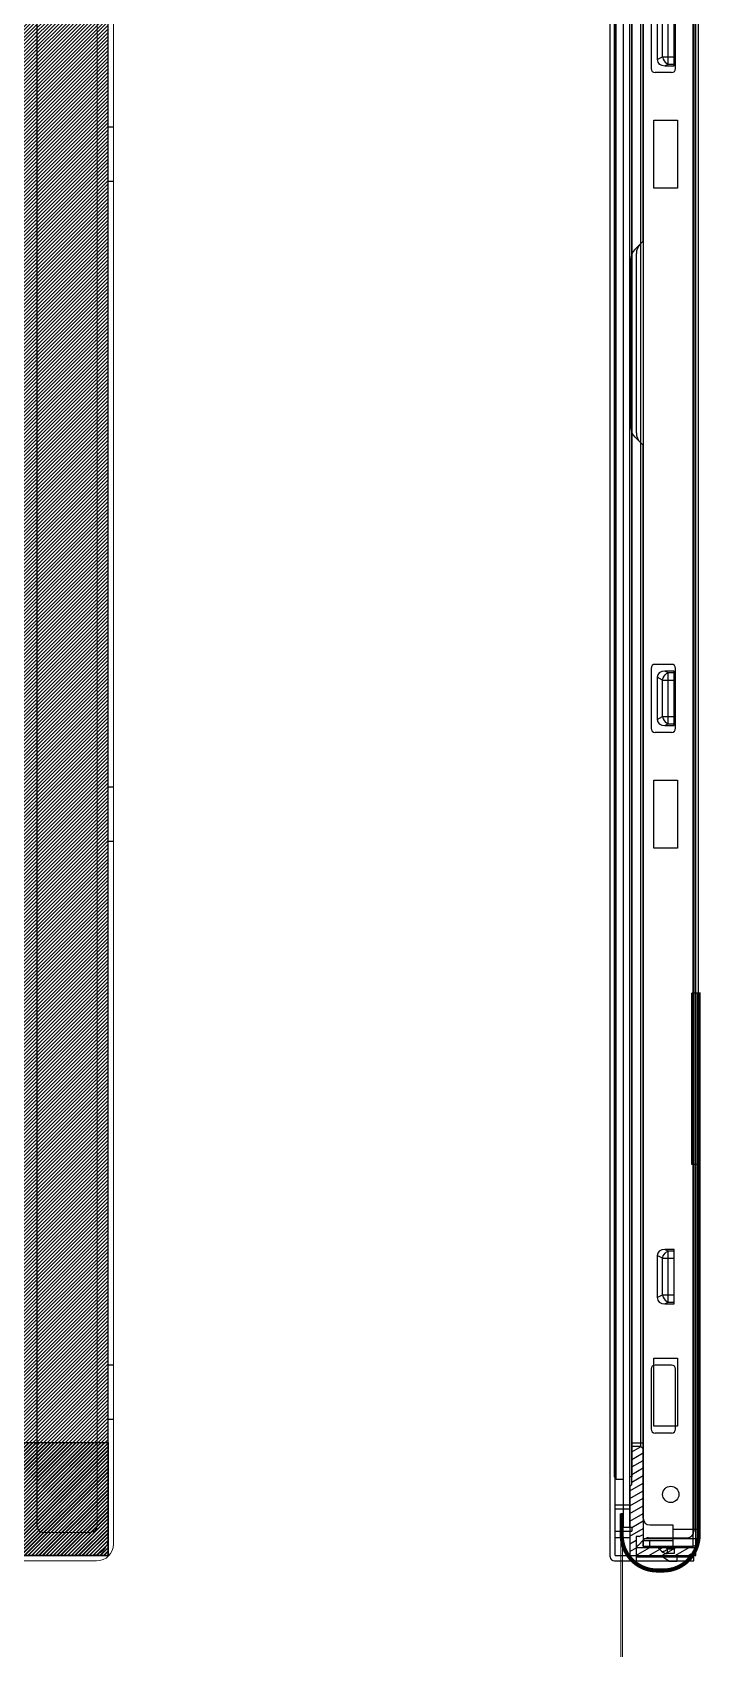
# Model space of a CAD drawing. Extents: x 19995 to 20574, y 1410 to 1825.
# Drawn here: x 20166.4 to 20215.5, y 1592.2 to 1711 of the extents above; entities that cross this region are included whole.
import ezdxf

# ---------------------------------------------------------------- set-up
doc = ezdxf.new("R2010")
doc.units = 0
doc.header["$MEASUREMENT"] = 0
doc.layers.get('0').update_dxf_attribs({"linetype": 'CONTINUOUS'})
for name, color, linetype in [('', 7, 'CONTINUOUS'), ('AXIS', 7, 'CONTINUOUS'), ('lcd', 4, 'CONTINUOUS')]:
    doc.layers.add(name, color=color, linetype=linetype)
doc.layers.add('700FPC', color=30, linetype='CONTINUOUS', lineweight=13)
doc.layers.add('LCM', color=130, linetype='CONTINUOUS', lineweight=15)

# ---------------------------------------------------------------- blocks, each defined once
blk = doc.blocks.new('1da3f12asd31fads2f1w5e1f5adf')
at = {"layer": 'LCM', "color": 6}
for p, q in [((20245.16, 1189.31), (20245.16, 1360.6)), ((20243.91, 1188.06), (20223.26, 1188.06))]:
    blk.add_line(p, q, dxfattribs=at)
blk.add_arc((20243.91, 1189.31), 1.25, 270, 0, dxfattribs=at)
blk = doc.blocks.new('GDS')
at = {"layer": ''}
blk.add_line((20166.71, 2269.8), (20166.71, 2101.21), dxfattribs=at)
at = {"color": 7}
for p, q in [((20172.36, 2203.99), (20171.96, 2203.99)), ((20172.36, 2199.99), (20171.96, 2199.99)), ((20172.36, 2155.49), (20171.96, 2155.49)), ((20172.36, 2151.49), (20171.96, 2151.49)), ((20172.36, 2113), (20171.96, 2113)), ((20172.36, 2109), (20171.96, 2109))]:
    blk.add_line(p, q, dxfattribs=at)
blk.add_arc((20167.21, 2101.21), 0.5, 180, 270)
at = {"layer": 'LCM', "color": 7}
for p, q in [((20171.96, 2100.26), (20171.96, 2270.75)), ((20171.16, 2101.21), (20171.16, 2269.8)), ((20172.36, 2199.99), (20172.36, 2203.99)), ((20172.36, 2151.49), (20172.36, 2155.49)), ((20172.36, 2109), (20172.36, 2113)), ((20170.66, 2100.71), (20167.21, 2100.71)), ((20170.71, 2099.01), (20101.59, 2099.01))]:
    blk.add_line(p, q, dxfattribs=at)
for centre, radius in [((20170.66, 2101.21), 0.5), ((20170.71, 2100.26), 1.25)]:
    blk.add_arc(centre, radius, 270, 0, dxfattribs=at)
blk = doc.blocks.new('FD')
at = {"linetype": 'Continuous'}
h = blk.add_hatch(dxfattribs=at)
h.set_pattern_fill('DEFAULT__1', color=2, scale=0.481745, angle=30, style=0, pattern_type=0)
h.set_pattern_definition([(30, (19981.6162, 1724.2584), (-0.24087233, 0.4172031), [])])
edge = h.paths.add_edge_path()
edge.add_line((20264.13, 1891.76), (20268.99, 1891.76))
edge.add_line((20264.13, 1893.56), (20264.13, 1891.76))
edge.add_line((20264.13, 1893.56), (20264.28, 1893.56))
edge.add_line((20264.28, 1893.86), (20264.28, 1893.56))
edge.add_line((20264.13, 1893.86), (20264.28, 1893.86))
edge.add_line((20264.13, 1896.84), (20264.13, 1893.86))
edge.add_line((20264.28, 1896.99), (20264.13, 1896.84))
edge.add_line((20264.28, 1899.81), (20264.28, 1896.99))
edge.add_line((20264.28, 1899.81), (20264.91, 1899.81))
edge.add_line((20264.91, 1899.81), (20265.11, 1899.61))
edge.add_line((20265.11, 1899.61), (20265.11, 1893.31))
edge.add_line((20264.81, 1893.16), (20265.11, 1893.31))
edge.add_line((20264.81, 1893.16), (20264.58, 1893.16))
edge.add_line((20264.58, 1893.16), (20264.58, 1892.36))
edge.add_line((20264.58, 1892.36), (20268.99, 1892.36))
edge.add_line((20268.99, 1891.76), (20268.99, 1892.36))
edge = h.paths.add_edge_path()
edge.add_line((20263.04, 2064.75), (20268.99, 2064.75))
edge.add_line((20268.99, 2064.15), (20268.99, 2064.75))
edge.add_line((20264.28, 2064.15), (20268.99, 2064.15))
edge.add_line((20264.28, 2064.15), (20264.28, 2063.35))
edge.add_line((20264.81, 2063.35), (20264.28, 2063.35))
edge.add_line((20264.81, 2063.35), (20265.11, 2063.2))
edge.add_line((20265.11, 2063.2), (20265.11, 2062.1))
edge.add_line((20264.91, 2061.9), (20265.11, 2062.1))
edge.add_line((20264.28, 2061.9), (20264.91, 2061.9))
edge.add_line((20264.28, 2062.95), (20264.28, 2061.9))
edge.add_line((20263.04, 2062.95), (20264.28, 2062.95))
edge.add_line((20263.04, 2064.75), (20263.04, 2062.95))
at = {"color": 7, "linetype": 'Continuous'}
for p, q in [((20263.04, 1891.76), (20263.04, 2064.75)), ((20268.99, 1891.76), (20268.99, 2064.75)), ((20265.11, 2064.15), (20265.11, 1892.36)), ((20264.28, 1896.99), (20264.28, 2062.95)), ((20264.91, 2061.9), (20264.91, 1899.81)), ((20265.69, 2005.45), (20265.69, 2001.05)), ((20267.49, 2001.05), (20267.49, 2005.45)), ((20267.19, 2000.75), (20265.99, 2000.75)), ((20265.69, 1956.96), (20265.69, 1952.56)), ((20267.19, 1957.26), (20265.99, 1957.26)), ((20267.49, 1952.56), (20267.49, 1956.96)), ((20267.19, 1952.26), (20265.99, 1952.26)), ((20265.69, 1905.46), (20265.69, 1901.06)), ((20267.19, 1905.76), (20265.99, 1905.76)), ((20267.49, 1901.06), (20267.49, 1905.46)), ((20267.19, 1900.76), (20265.99, 1900.76)), ((20265.11, 1900.01), (20264.28, 1900.01)), ((20264.28, 1899.81), (20264.91, 1899.81)), ((20264.91, 1899.81), (20265.11, 1899.61)), ((20264.28, 1896.99), (20264.13, 1896.84)), ((20264.13, 1896.84), (20264.13, 1891.76)), ((20264.13, 1895.46), (20263.04, 1895.46)), ((20264.13, 1895.16), (20263.04, 1895.16)), ((20263.04, 1893.56), (20264.28, 1893.56)), ((20264.13, 1893.86), (20264.28, 1893.86)), ((20264.28, 1893.86), (20264.28, 1893.56)), ((20264.13, 1893.06), (20263.04, 1893.06)), ((20264.81, 1893.16), (20264.58, 1893.16)), ((20264.58, 1893.16), (20264.58, 1892.36)), ((20264.58, 1892.36), (20268.99, 1892.36)), ((20264.81, 1893.16), (20265.11, 1893.31)), ((20265.11, 1893.01), (20268.99, 1893.01)), ((20263.04, 1891.76), (20268.99, 1891.76)), ((20266.99, 1891.36), (20266.39, 1891.76)), ((20266.99, 1891.36), (20267.59, 1891.36)), ((20267.59, 1891.76), (20267.59, 1891.36))]:
    blk.add_line(p, q, dxfattribs=at)
for centre, start, end in [((20265.99, 2001.05), 180, 270), ((20267.19, 2001.05), 270, 360), ((20265.99, 1956.96), 90, 180), ((20267.19, 1956.96), 0, 90), ((20265.99, 1952.56), 180, 270), ((20267.19, 1952.56), 270, 360), ((20265.99, 1905.46), 90, 180), ((20267.19, 1905.46), 0, 90), ((20265.99, 1901.06), 180, 270), ((20267.19, 1901.06), 270, 360)]:
    blk.add_arc(centre, 0.3, start, end, dxfattribs=at)
blk = doc.blocks.new('GFDS')
at = {"color": 6, "linetype": 'Continuous'}
for p, q in [((20252.15, 1976.63), (20252.15, 2148.22)), ((20252.55, 1977.03), (20252.55, 2147.82)), ((20248.47, 2072.53), (20248.47, 2146.17)), ((20249.5, 2088.97), (20249.5, 2085.88)), ((20249.88, 2086.08), (20249.88, 2088.77)), ((20250.3, 2085.55), (20250.3, 2089.3)), ((20250.75, 2085.42), (20250.75, 2089.42)), ((20249.5, 2085.88), (20249.88, 2086.08)), ((20249.88, 2086.08), (20250.75, 2086.08)), ((20250.06, 2085.42), (20250.3, 2085.55)), ((20250.06, 2085.42), (20250.75, 2085.42)), ((20250.3, 2085.55), (20250.75, 2085.55)), ((20248.47, 2072.53), (20247.86, 2071.92)), ((20247.57, 2058.84), (20247.57, 2071.22)), ((20247.97, 2058.44), (20247.97, 2071.62)), ((20247.86, 2058.14), (20248.47, 2057.53)), ((20248.47, 1978.68), (20248.47, 2057.53)), ((20250.75, 2040.93), (20250.06, 2040.93)), ((20250.3, 2040.81), (20250.06, 2040.93)), ((20250.75, 2036.93), (20250.75, 2040.93)), ((20249.88, 2040.28), (20249.5, 2040.48)), ((20249.5, 2040.48), (20249.5, 2037.39)), ((20249.88, 2040.28), (20250.75, 2040.28)), ((20249.88, 2037.59), (20249.88, 2040.28)), ((20250.75, 2040.81), (20250.3, 2040.81)), ((20250.3, 2037.06), (20250.3, 2040.81)), ((20249.5, 2037.39), (20249.88, 2037.59)), ((20249.88, 2037.59), (20250.75, 2037.59)), ((20250.06, 2036.93), (20250.3, 2037.06)), ((20250.06, 2036.93), (20250.75, 2036.93)), ((20250.3, 2037.06), (20250.75, 2037.06)), ((20252.15, 2017.27), (20252.05, 2017.27)), ((20252.05, 2004.67), (20252.05, 2017.27)), ((20252.55, 2017.27), (20252.17, 2017.27)), ((20252.15, 2004.67), (20252.05, 2004.67)), ((20252.55, 2004.67), (20252.17, 2004.67)), ((20250.75, 1998.43), (20250.06, 1998.43)), ((20250.3, 1998.31), (20250.06, 1998.43)), ((20250.75, 1998.31), (20250.3, 1998.31)), ((20250.3, 1994.56), (20250.3, 1998.31)), ((20250.75, 1994.43), (20250.75, 1998.43)), ((20249.88, 1997.78), (20249.5, 1997.98)), ((20249.5, 1997.98), (20249.5, 1994.89)), ((20249.88, 1997.78), (20250.75, 1997.78)), ((20249.88, 1995.09), (20249.88, 1997.78)), ((20249.5, 1994.89), (20249.88, 1995.09)), ((20249.88, 1995.09), (20250.75, 1995.09)), ((20250.06, 1994.43), (20250.3, 1994.56)), ((20250.3, 1994.56), (20250.75, 1994.56)), ((20250.06, 1994.43), (20250.75, 1994.43)), ((20248.97, 1978.18), (20250.65, 1978.18)), ((20250.65, 1978.18), (20250.65, 1976.63)), ((20250.65, 1977.88), (20252.55, 1977.88)), ((20248.47, 1977.03), (20250.65, 1977.03)), ((20248.47, 1976.63), (20248.47, 1977.03)), ((20248.97, 1976.63), (20248.97, 1977.03)), ((20248.47, 1976.63), (20252.15, 1976.63)), ((20249.5, 1976.58), (20249.5, 1976.63)), ((20249.83, 1976.26), (20249.5, 1976.58)), ((20250.25, 1976.4), (20250.01, 1976.63)), ((20250.75, 1976.4), (20250.25, 1976.4)), ((20250.25, 1976.08), (20250.25, 1976.4)), ((20250.75, 1976.08), (20250.25, 1976.08)), ((20250.75, 1976.63), (20250.75, 1976.08))]:
    blk.add_line(p, q, dxfattribs=at)
for centre, radius, start, end in [((20248.57, 2071.22), 1, 135, 180), ((20248.97, 2071.62), 1, 135, 180), ((20248.57, 2058.84), 1, 180, 225), ((20248.97, 2058.44), 1, 180, 225), ((20248.97, 1978.68), 0.5, 180, 270), ((20252.15, 1977.03), 0.4, 270, 0), ((20250.25, 1976.68), 0.6, 225, 270)]:
    blk.add_arc(centre, radius, start, end, dxfattribs=at)
for centre, major_axis, start_param, end_param in [((20250.35, 2086.11), (0.798, 0.435), 2.796164, 4.021533), ((20250.35, 2040.25), (0.798, -0.435), 2.261653, 3.487021), ((20250.35, 2037.62), (0.798, 0.435), 2.796164, 4.021533), ((20250.35, 1997.75), (0.798, -0.435), 2.261653, 3.487021), ((20250.35, 1995.12), (0.798, 0.435), 2.796164, 4.021533)]:
    blk.add_ellipse(centre, major_axis=major_axis, ratio=0.659736, start_param=start_param, end_param=end_param, dxfattribs=at)
for points, start_tangent, end_tangent in [([(20249.88, 2086.08), (20249.94, 2085.91), (20250.3, 2085.55)], (0.263117, -0.964764), (0.921856, -0.387532)), ([(20249.88, 2040.28), (20249.94, 2040.45), (20250.3, 2040.81)], (0.263117, 0.964764), (0.921856, 0.387532)), ([(20249.88, 2037.59), (20249.94, 2037.42), (20250.3, 2037.06)], (0.263117, -0.964764), (0.921856, -0.387532)), ([(20249.88, 1997.78), (20249.94, 1997.95), (20250.3, 1998.31)], (0.263117, 0.964764), (0.921856, 0.387532)), ([(20249.88, 1995.09), (20249.94, 1994.92), (20250.3, 1994.56)], (0.263117, -0.964764), (0.921856, -0.387532)), ([(20249.83, 1976.26), (20249.93, 1976.24), (20250.01, 1976.26), (20250.11, 1976.3)], (0.707107, -0.707107), (0.873548, 0.486739)), ([(20250.11, 1976.3), (20250.14, 1976.32), (20250.25, 1976.4)], (0.873548, 0.486739), (0.792061, 0.610442))]:
    blk.add_spline(points, degree=3, dxfattribs=dict(at, start_tangent=start_tangent, end_tangent=end_tangent))
at = {"layer": 'AXIS', "color": 6, "linetype": 'Continuous'}
blk.add_circle((20250.5, 1980.43), 0.6, dxfattribs=at)
blk = doc.blocks.new('A$C67844AE1')
at = {"color": 6}
for p, q in [((0, 0.3), (0, 173.49)), ((6.15, 171.59), (6.15, 2.2)), ((2.05, 1.15), (2.45, 1.55)), ((2.8, 1.7), (5.65, 1.7)), ((0.3, 0), (6.15, 0)), ((1.9, 0.8), (1.9, 0)), ((1.9, 0.3), (6.15, 0.3)), ((6.15, 0), (6.15, 0.3))]:
    blk.add_line(p, q, dxfattribs=at)
for points in [[(3.2, 105.89), (4.95, 105.89), (4.95, 100.89), (3.2, 100.89)], [(3.2, 57.39), (4.95, 57.39), (4.95, 52.39), (3.2, 52.39)], [(3.2, 14.9), (4.95, 14.9), (4.95, 9.9), (3.2, 9.9)]]:
    blk.add_lwpolyline(points, close=True, dxfattribs=at)
for centre, radius, start, end in [((2.8, 1.2), 0.5, 90, 134.8616), ((5.65, 2.2), 0.5, 270, 0), ((0.3, 0.3), 0.3, 180, 270), ((2.4, 0.8), 0.5, 134.8616, 180)]:
    blk.add_arc(centre, radius, start, end, dxfattribs=at)

msp = doc.modelspace()

# ---------------------------------------------------------------- hatches: boundary and pattern name
at = {"layer": ''}
h = msp.add_hatch(dxfattribs=at)
h.set_pattern_fill('ANSI31', color=5, scale=1.5, style=0)
h.set_pattern_definition([(45, (164.41622, 549.48153), (-0.1325825215, 0.1325825215), [])])
h.paths.add_polyline_path([(20171.956, 1771.997), (20164.755, 1771.997), (20164.755, 1599.009), (20171.956, 1599.009)])
h = msp.add_hatch(dxfattribs=at)
h.set_pattern_fill('ANSI31', color=5, scale=1.5, style=0)
h.set_pattern_definition([(45, (195.73767, 578.18596), (-0.1325825215, 0.1325825215), [])])
h.paths.add_polyline_path([(20171.956, 1607.313), (20100.336, 1607.313), (20100.336, 1599.009), (20171.956, 1599.009)])

# ---------------------------------------------------------------- linework, layer by layer
at = {"layer": '', "color": 5}
msp.add_lwpolyline([(20164.755, 1599.009), (20171.956, 1599.009), (20171.956, 1771.997), (20164.755, 1771.997)], close=True, dxfattribs=at)
at = {"layer": '', "color": 30, "const_width": 0.3}
msp.add_lwpolyline([(20209.737, 1602.088), (20209.737, 1600.509, 0.4142136), (20212.337, 1597.909), (20212.797, 1597.909, 0.4142136), (20215.397, 1600.509), (20215.397, 1640.404)], format="xyb", dxfattribs=at)
at = {"layer": '', "color": 30}
msp.add_lwpolyline([(20100.336, 1607.313), (20171.956, 1607.313), (20171.956, 1599.009), (20100.336, 1599.009)], close=True, dxfattribs=at)
at = {"layer": '700FPC'}
msp.add_lwpolyline([(20209.797, 1552.294), (20209.797, 1602.088), (20209.677, 1602.088), (20209.677, 1552.294)], dxfattribs=at)
at = {"layer": 'lcd', "color": 4}
for points in [[(20209.337, 1770.1), (20209.837, 1770.1), (20209.837, 1604.588), (20209.337, 1604.588)], [(20209.837, 1601.088), (20210.337, 1601.088), (20210.337, 1770.1), (20209.837, 1770.1)], [(20209.187, 1604.788), (20209.337, 1604.788), (20209.337, 1769.9), (20209.187, 1769.9)], [(20210.337, 1769.9), (20210.487, 1769.9), (20210.487, 1604.788), (20210.337, 1604.788)]]:
    msp.add_lwpolyline(points, close=True, dxfattribs=at)

# ---------------------------------------------------------------- block references
at = {"layer": '', "color": 30}
for name, p in [('1da3f12asd31fads2f1w5e1f5adf', (-72.805, 410.551)), ('GDS', (0, -500)), ('A$C67844AE1', (20208.897, 1598.609)), ('FD', (-53.79, -292.754)), ('GFDS', (-37.155, -376.926))]:
    msp.add_blockref(name, p, dxfattribs=at)

doc.saveas('drawing.dxf')
